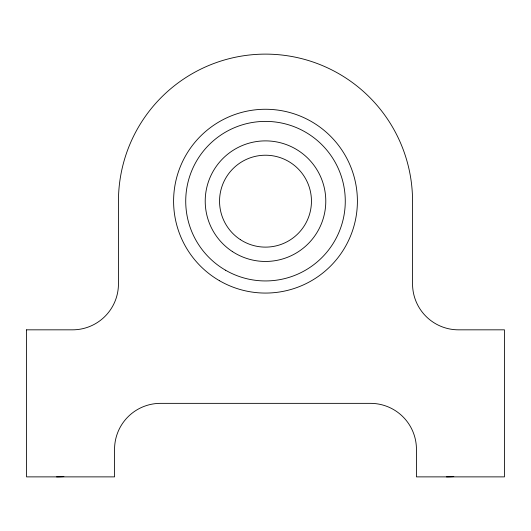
<?xml version="1.0" encoding="UTF-8"?>
<svg xmlns="http://www.w3.org/2000/svg" width="531" height="531" viewBox="0 0 531 531"><rect width="100%" height="100%" fill="white"/><g stroke="black" fill="none" stroke-linecap="round" stroke-linejoin="round"><path stroke-width="0.8" d="M63.886 476.599A19.992 2.024 -5.9 0 1 56.551 476.871M453.799 476.599A19.992 2.024 -5.9 0 1 446.465 476.871M26.55 329.831L26.55 476.878L114.557 476.878L114.557 449.306A45.951 45.951 0 0 1 160.508 403.354L370.492 403.354A45.951 45.951 0 0 1 416.443 449.306L416.443 476.878L504.45 476.878L504.45 329.831L458.499 329.831A45.951 45.951 0 0 1 412.547 283.879L412.547 201.169A147.047 147.047 0 0 0 265.5 54.122A147.047 147.047 0 0 0 118.453 201.169L118.453 283.879A45.951 45.951 0 0 1 72.501 329.831L26.55 329.831M219.495 280.726A91.903 91.903 0 0 0 357.403 201.229A91.903 91.903 0 0 0 219.602 121.546A91.903 91.903 0 0 0 219.495 280.726M240.39 239.654A45.951 45.951 0 0 0 311.385 203.665A45.951 45.951 0 0 0 244.725 160.183A45.951 45.951 0 0 0 240.39 239.654M225.615 270.252A79.769 79.769 0 0 0 345.276 201.169A79.769 79.769 0 0 0 225.615 132.08A79.769 79.769 0 0 0 225.615 270.252M232.299 251.488A60.288 60.288 0 0 0 325.682 204.76A60.288 60.288 0 0 0 238.525 147.253A60.288 60.288 0 0 0 232.299 251.488"/></g></svg>
